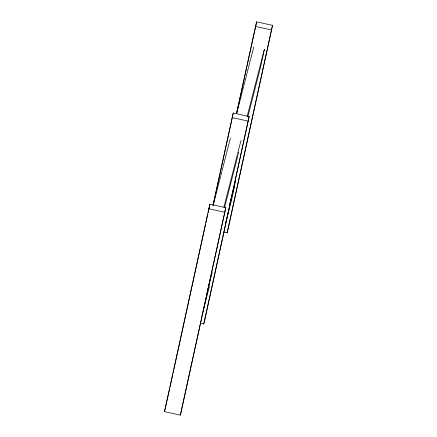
<?xml version="1.0" encoding="UTF-8"?>
<svg xmlns="http://www.w3.org/2000/svg" width="437" height="437" viewBox="0 0 437 437"><rect width="100%" height="100%" fill="white"/><g stroke="black" fill="none" stroke-linecap="round" stroke-linejoin="round"><path stroke-width="0.66" d="M164.487 411.638L209.897 204.172L225.782 207.684L180.372 415.15L164.487 411.638L169.72 388.449M170.009 387.122L172.762 374.482M173.057 373.149L173.636 370.489M173.926 369.156L205.548 224.132M205.838 222.799L207.722 214.152M208.012 212.819L209.897 204.172M212.945 205.385L233.26 113.008L249.145 116.526L204.904 319.431L203.74 323.992L200.43 323.26M213.098 205.483L233.26 113.008M236.455 113.56L256.628 21.85L272.513 25.362L228.272 228.272L227.103 232.828L223.793 232.096M236.756 112.992L244.441 77.731M244.731 76.404L246.615 67.751M246.905 66.424L256.628 21.85M180.372 415.15L225.782 207.684M203.74 323.992L249.145 116.526M234.669 185.785L231.676 199.529L225.749 222.646M263.571 53.238L260.43 67.637L247.905 116.521M263.855 51.932L264.429 49.31M227.103 232.828L272.513 25.362M213.294 204.866L230.392 138.147M236.657 113.707L253.755 46.988M223.886 207.209L240.984 140.49M247.08 116.712L264.347 49.332M224.542 207.684L237.914 155.496M238.252 154.174L238.76 152.196M206.98 292.856L212.229 272.382M229.665 204.341L235.592 181.218M202.047 315.132L202.724 312.488M203.063 311.166L209.498 286.066M255.459 26.406L271.344 29.924M232.096 117.569L247.981 121.082M208.728 208.728L224.613 212.245"/></g></svg>
